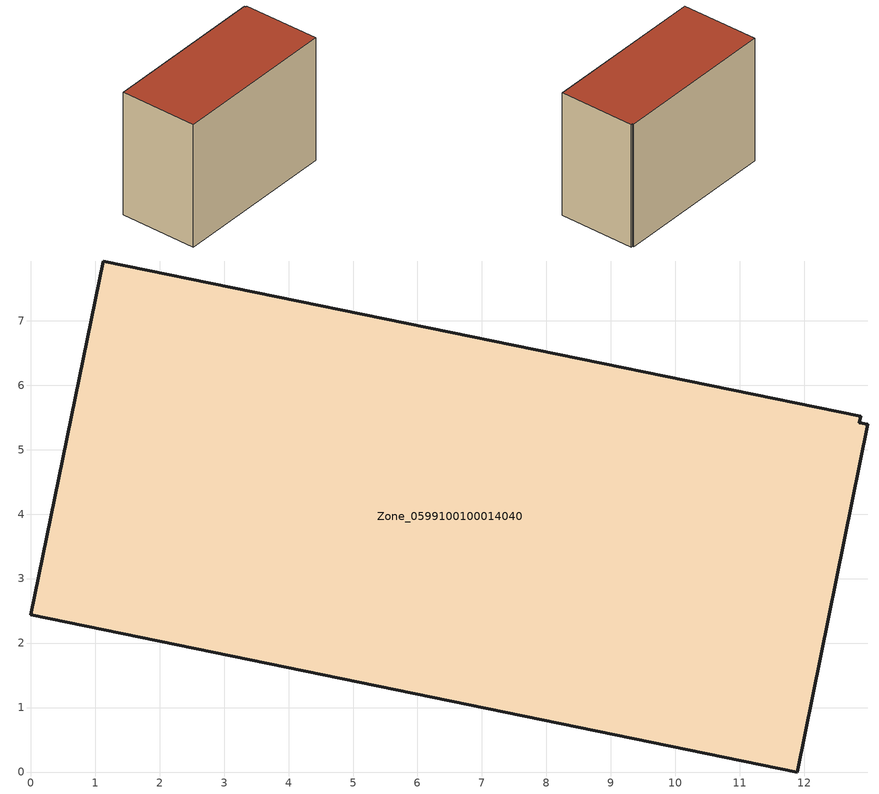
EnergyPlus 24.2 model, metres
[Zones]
Zone_0599100100014040
 floor ground (C_G): 0,2.44 1.13,7.93 12.87,5.51 12.85,5.42 12.98,5.39 11.89,0 z0
 wall outside (C_F): 0,2.44 11.89,0 12.98,5.39 12.85,5.42 12.87,5.51 1.13,7.93 0,2.44 z0:9.26
 roof outside (C_R): 1.13,7.93 0,2.44 11.89,0 12.98,5.39 12.85,5.42 12.87,5.51 z9.26
[BUILDING]
Pand.0599100100014040: North Axis=0; Terrain=City; Loads Convergence Tolerance Value=0.04; Temperature Convergence Tolerance Value=0.4; Solar Distribution=FullExterior; Maximum Number of Warmup Days=25; Minimum Number of Warmup Days=1
[Site:Location]
Rotterdam.The.Hague.AP_ZH_NLD Design_Conditions: Latitude=51.96; Longitude=4.45; Time Zone=1; Elevation=-4.5
[SITE:GROUNDTEMPERATURE:BUILDINGSURFACE]
18, 18, 18, 18, 18, 18, 18, 18, 18, 18, 18, 18
[MATERIAL] Thermal Absorptance=0.9; Solar Absorptance=0.7; Visible Absorptance=0.7
Name | Roughness | Thickness | Conductivity | Density | Specific Heat
G.TI.2015-2018 | MediumSmooth | 0.15 | 0.0428571 | 540 | 1210
F.TI.2015-2018 | Rough | 0.3 | 0.0666667 | 1920 | 840
R.TI.2015-2018 | MediumRough | 0.2 | 0.0333333 | 1500 | 1000
[CONSTRUCTION]
C_G: G.TI.2015-2018
C_F: F.TI.2015-2018
C_R: R.TI.2015-2018
[ZONE]
Zone_0599100100014040: Type=1; Multiplier=1; Ceiling Height=Autocalculate; Volume=Autocalculate; Floor Area=autocalculate; Part of Total Floor Area=Yes
[ZONEINFILTRATION:DESIGNFLOWRATE]
Infil_Zone_0599100100014040: Zone or ZoneList or Space or SpaceList=Zone_0599100100014040; Schedule=AlwaysOn; Design Flow Rate Calculation Method=Flow/Area; Flow Rate per Floor Area=0.0015; Constant Term Coefficient=1; Temperature Term Coefficient=0; Velocity Term Coefficient=0; Velocity Squared Term Coefficient=0
[HVACTEMPLATE:ZONE:IDEALLOADSAIRSYSTEM]
Zone_0599100100014040: Maximum Heating Supply Air Temperature=50; Minimum Cooling Supply Air Temperature=13; Maximum Heating Supply Air Humidity Ratio=0.0156; Minimum Cooling Supply Air Humidity Ratio=0.0077; Heating Limit=NoLimit; Cooling Limit=NoLimit; Dehumidification Control Type=ConstantSensibleHeatRatio; Cooling Sensible Heat Ratio=0.7; Dehumidification Setpoint=60; Humidification Control Type=None; Humidification Setpoint=30; Outdoor Air Method=None; Outdoor Air Flow Rate per Person=0.00944; Outdoor Air Flow Rate per Zone Floor Area=0; Outdoor Air Flow Rate per Zone=0; Demand Controlled Ventilation Type=None; Outdoor Air Economizer Type=NoEconomizer; Heat Recovery Type=None; Sensible Heat Recovery Effectiveness=0.7; Latent Heat Recovery Effectiveness=0.65
[ZONECONTROL:THERMOSTAT]
ThermostatControl_Zone_0599100100014040: Zone or ZoneList=Zone_0599100100014040; Control Type Schedule=DualSetpointControlType; Control 1=Thermostat_Zone_0599100100014040; Temperature Difference Between Cutout And Setpoint=0
[THERMOSTATSETPOINT:DUALSETPOINT]
Thermostat_Zone_0599100100014040: Heating Setpoint Temperature Schedule=HeatingSetpoint_Zone_0599100100014040; Cooling Setpoint Temperature Schedule=CoolingSetpoint_Zone_0599100100014040
[SCHEDULE:COMPACT]
HeatingSetpoint_Zone_0599100100014040: Through: 12/31, For: AllDays, Until: 24:00, 21
CoolingSetpoint_Zone_0599100100014040: Through: 12/31, For: AllDays, Until: 24:00, 24
DualSetpointControlType: Through: 12/31, For: AllDays, Until: 24:00, 4
AlwaysOn: Through: 12/31, For: AllDays, Until: 24:00, 1
